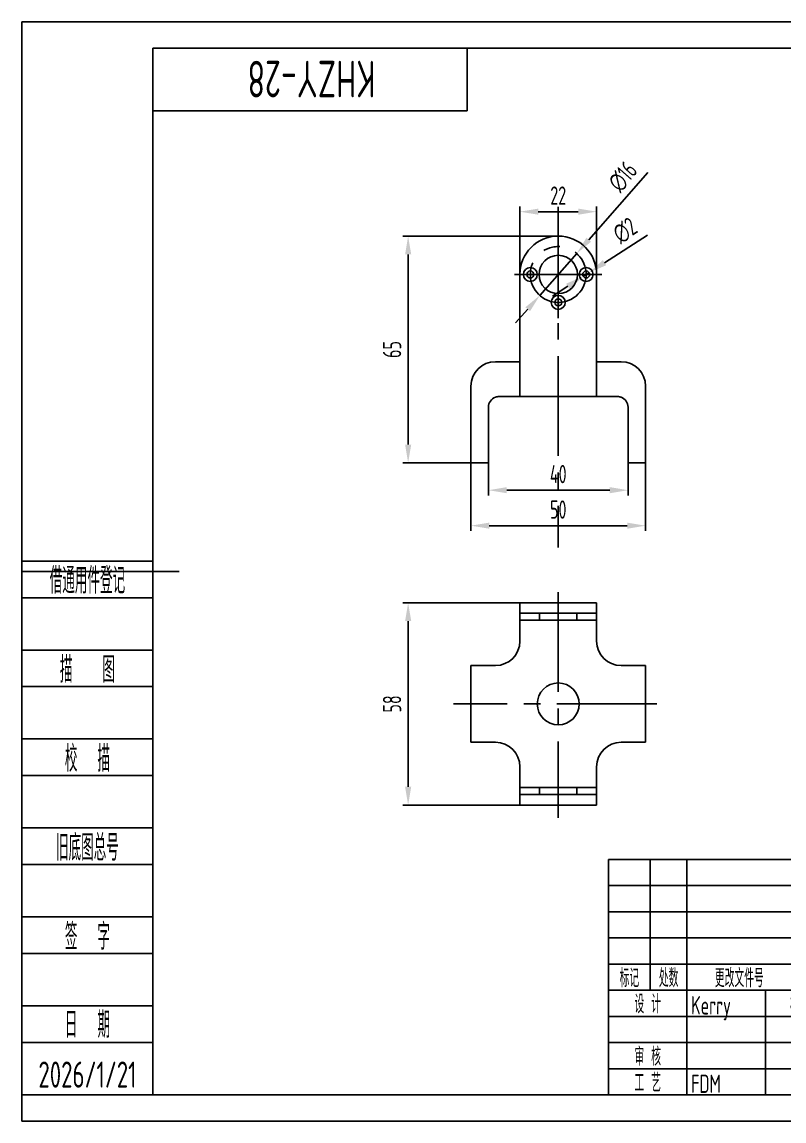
# Model space of a CAD drawing. Header units: millimetres. Extents: x 330 to 776, y -6 to 309.
# Drawn here: x 330.2 to 548.5, y -6.3 to 308.7 of the extents above; entities that cross this region are included whole.
import ezdxf
from ezdxf.enums import TextEntityAlignment as Align

# ---------------------------------------------------------------- set-up
doc = ezdxf.new("R2010")
doc.units = ezdxf.units.MM
doc.header["$LTSCALE"] = 1.5
doc.header["$PDSIZE"] = -1
doc.linetypes.add('CENTER2', pattern=[28.575, 19.05, -3.175, 3.175, -3.175])
for name, color, linetype in [('1轮廓实线层', 7, 'Continuous'), ('2细线层', 4, 'Continuous'), ('3中心线层', 1, 'CENTER2'), ('6文字层', 3, 'Continuous'), ('7标注层', 4, 'Continuous'), ('图框层', 7, 'Continuous')]:
    doc.layers.add(name, color=color, linetype=linetype)
doc.styles.add('PC_TEXTSTYLE', font='ISOCP.SHX', dxfattribs={"width": 0.707, "bigfont": 'GBCBIG.SHX'})
doc.dimstyles.new('GB_DIAMETER', dxfattribs={"dimtxt": 3.5, "dimasz": 3.5, "dimexe": 1, "dimexo": 0, "dimgap": 1.5, "dimtad": 1, "dimjust": 4, "dimdsep": 46, "dimtxsty": 'PC_TEXTSTYLE', "dimcen": 0, "dimclrd": 256, "dimclrt": 3, "dimadec": 0, "dimazin": 2, "dimtp": 0.1, "dimtm": 0.1, "dimtfac": 0.71, "dimtdec": 3, "dimtmove": 0, "dimatfit": 2, "dimfxl": 1, "dimtfill": 1, "dimarcsym": 0})
doc.dimstyles.new('GB_LINEAR', dxfattribs={"dimtxt": 3.5, "dimasz": 3.5, "dimexe": 1, "dimexo": 0, "dimgap": 1.5, "dimtad": 1, "dimdsep": 46, "dimtxsty": 'PC_TEXTSTYLE', "dimcen": 0, "dimclrd": 256, "dimclrt": 3, "dimadec": 0, "dimazin": 2, "dimtp": 0.1, "dimtm": 0.1, "dimtfac": 0.71, "dimtdec": 3, "dimtmove": 0, "dimatfit": 3, "dimfxl": 1, "dimtfill": 1, "dimarcsym": 0})

# ---------------------------------------------------------------- blocks, each defined once
blk = doc.blocks.new('ZwmFrameMain_A4^_^无分区图框^_^landscape')
at = {"layer": '1轮廓实线层'}
for p, q in [((0, 0), (0, 200)), ((267, 200), (0, 200)), ((-25, 100), (5, 100)), ((0, 0), (267, 0))]:
    blk.add_line(p, q, dxfattribs=at)
at = {"layer": '2细线层'}
for p, q in [((-25, -5), (-25, 205)), ((272, 205), (-25, 205)), ((-25, -5), (272, -5))]:
    blk.add_line(p, q, dxfattribs=at)
blk = doc.blocks.new('ZwmFrameMain_标题栏1')
at = {"layer": '1轮廓实线层'}
for p, q in [((-180, 0), (-180, 45)), ((0, 45), (-180, 45)), ((-172, 20), (-172, 45)), ((-165, 20), (-165, 45)), ((-145, 20), (-145, 45)), ((-130, 20), (-130, 45)), ((-120, 0), (-120, 45)), ((0, 0), (0, 45)), ((-60, 30), (0, 30)), ((-180, 20), (-60, 20)), ((-165, 0), (-165, 20)), ((-150, 0), (-150, 20)), ((-135, 0), (-135, 20)), ((-60, 15), (0, 15)), ((-180, 0), (0, 0))]:
    blk.add_line(p, q, dxfattribs=at)
at = {"layer": '1轮廓实线层', "color": 7}
for p, q in [((-60, 0), (-60, 45)), ((-180, 25), (-120, 25))]:
    blk.add_line(p, q, dxfattribs=at)
at = {"layer": '2细线层'}
for p, q in [((-180, 40), (-120, 40)), ((-180, 35), (-120, 35)), ((-180, 30), (-120, 30)), ((-90, 0), (-90, 20)), ((-75, 6), (-75, 20)), ((-180, 15), (-120, 15)), ((-120, 14), (-60, 14)), ((-112.5, 6), (-112.5, 14)), ((-105, 6), (-105, 14)), ((-97.5, 6), (-97.5, 14)), ((-180, 10), (-120, 10)), ((-180, 5), (-120, 5)), ((-120, 6), (-60, 6))]:
    blk.add_line(p, q, dxfattribs=at)
at = {"layer": '6文字层', "style": 'PC_TEXTSTYLE', "width": 0.667}
for s, p in [('标记', (-176, 22.5)), ('处数', (-168.5, 22.5)), (' 更改文件号 ', (-155, 22.5)), (' 签 字 ', (-137.5, 22.5)), (' 日期 ', (-125, 22.5)), (' 设 计 ', (-172.5, 17.51)), (' 标准化 ', (-142.5, 17.51)), (' 图 样 标 记 ', (-105, 17)), (' 重 量 ', (-82.5, 17)), (' 比 例 ', (-67.5, 17)), (' 审 核 ', (-172.5, 7.5)), (' 工 艺 ', (-172.5, 2.5)), (' 日 期 ', (-142.5, 2.5)), ('共       页', (-105, 3)), ('第       页', (-75, 3))]:
    blk.add_text(s, height=3.5, dxfattribs=at).set_placement(p, align=Align.MIDDLE)
at = {"layer": '6文字层', "style": 'PC_TEXTSTYLE', "flags": 8}
for tag, height, width, p, p2 in [('企业名称', 5, 3.445461, (-54.29, 34.82), (-5.27, 34.82)), ('产品名称或材料标记', 7, 1.034456, (-113.46, 28.64), (-66.42, 28.64)), ('图样名称', 5, 3.480264, (-54.79, 19.98), (-5.27, 19.98)), ('标准化', 3.5, 1.756036, (-133.83, 15.37), (-120.75, 15.37)), ('重量', 3.5, 2.448074, (-88.46, 7.54), (-76.55, 7.54)), ('比例', 3.5, 2.367734, (-73.35, 7.54), (-61.93, 7.54)), ('图样代号', 5, 3.489916, (-54.79, 5.63), (-5.52, 5.63)), ('审核', 3.5, 2.723972, (-163.99, 5.37), (-150.63, 5.37)), ('工艺', 3.5, 2.851598, (-164.21, 0.37), (-150.89, 0.37)), ('共几页', 3.5, 0.953151, (-108.58, 1.48), (-101.56, 1.48)), ('日期', 3.5, 2.733185, (-133.83, 0.37), (-120.75, 0.37))]:
    blk.add_attdef(tag, text='', height=height, dxfattribs=dict(at, width=width)).set_placement(p, p2, align=Align.FIT)
at = {"layer": '6文字层', "style": 'PC_TEXTSTYLE', "width": 9.901758, "flags": 8}
blk.add_attdef('设计', text='', height=3.5, rotation=359.5768, dxfattribs=at).set_placement((-164.23, 15.37), (-150.37, 15.27), align=Align.FIT)
at = {"layer": '6文字层', "color": 3, "style": 'PC_TEXTSTYLE', "width": 0.96618, "flags": 8}
blk.add_attdef('第几页', text='', height=3.5, dxfattribs=at).set_placement((-78.29, 1.5), (-71.16, 1.5), align=Align.FIT)
at = {"layer": '6文字层', "color": 0, "style": 'PC_TEXTSTYLE', "width": 0.715273, "flags": 8}
blk.add_attdef('图纸张数', text='', height=3.5, dxfattribs=at).set_placement((-2.66, -3.87), (4.46, -3.87), align=Align.FIT)
blk = doc.blocks.new('ZwmFrameMain_图样代号')
at = {"layer": '2细线层', "linetype": 'Continuous'}
for p in [(60, 0), (0, -12)]:
    blk.add_line(p, (60, -12), dxfattribs=at)
at = {"layer": '6文字层', "style": 'PC_TEXTSTYLE', "width": 2.827942}
blk.add_attdef('图样代号', text='', height=7, rotation=180, dxfattribs=at).set_placement((58.24, -2.4), (2.35, -2.4), align=Align.FIT)
blk = doc.blocks.new('ZwmFrameMain_附加栏')
at = {"layer": '2细线层'}
for p, q in [((-25, 102), (0, 102)), ((-25, 95), (0, 95)), ((-25, 85), (0, 85)), ((-25, 78), (0, 78)), ((-25, 68), (0, 68)), ((-25, 61), (0, 61)), ((-25, 51), (0, 51)), ((-25, 44), (0, 44)), ((-25, 34), (0, 34)), ((-25, 27), (0, 27)), ((-25, 17), (0, 17)), ((-25, 10), (0, 10)), ((-25, 0), (0, 0))]:
    blk.add_line(p, q, dxfattribs=at)
at = {"layer": '6文字层', "color": 3, "style": 'PC_TEXTSTYLE'}
for s, width, p in [('借通用件登记', 0.667, (-12.5, 98.5)), ('描   图', 0.6667, (-12.5, 81.5)), ('校  描', 0.667, (-12.5, 64.5)), ('旧底图总号', 0.667, (-12.5, 47.5)), ('签  字', 0.667, (-12.5, 30.5)), ('日  期', 0.667, (-12.49, 13.6))]:
    blk.add_text(s, height=5, dxfattribs=dict(at, width=width)).set_placement(p, align=Align.MIDDLE)
at = {"layer": '6文字层', "style": 'PC_TEXTSTYLE'}
for tag, width, p, p2 in [('借通用件登记', 0.671328, (-23.44, 86.36), (-1.25, 86.36)), ('描图', 2.120922, (-23.44, 69.36), (-1.25, 69.36)), ('校图', 2.149976, (-23.75, 52.06), (-1.25, 52.06)), ('旧底图总号', 0.761452, (-22.84, 35.67), (-1.86, 35.67)), ('签字', 2.026939, (-23.14, 18.37), (-1.56, 18.37)), ('日期', 1.89999, (-22.84, 1.37), (-2.17, 1.37))]:
    blk.add_attdef(tag, text='', height=5, dxfattribs=dict(at, width=width)).set_placement(p, p2, align=Align.FIT)
blk = doc.blocks.new('*D35')
at = {"layer": '7标注层', "lineweight": -2}
for p, q in [((509.37, 247.59), (497.1, 239.73)), ((491, 235.81), (492.68, 236.89)), ((486.58, 232.98), (482.16, 230.14))]:
    blk.add_line(p, q, dxfattribs=at)
at = {"layer": '7标注层'}
for points in [[(496.63, 240.46), (497.57, 238.99), (492.68, 236.89)], [(487.05, 232.24), (486.11, 233.72), (491, 235.81)]]:
    blk.add_solid(points, dxfattribs=at)
at = {"layer": 'Defpoints', "color": 0}
for p in [(492.68, 236.89), (491, 235.81)]:
    blk.add_point(p, dxfattribs=at)
at = {"layer": '7标注层', "color": 3, "insert": (502.96, 248.96), "char_height": 5.25, "attachment_point": 5, "rotation": 32.667, "style": 'PC_TEXTSTYLE', "bg_fill": 3, "box_fill_scale": 1.1, "bg_fill_color": 257, "bg_fill_transparency": 0}
blk.add_mtext('∅2', dxfattribs=at)
blk = doc.blocks.new('*D36')
at = {"layer": '7标注层', "color": 0, "lineweight": -2}
for p, q in [((463.84, 182.35), (463.84, 173.02)), ((503.84, 182.35), (503.84, 173.02))]:
    blk.add_line(p, q, dxfattribs=at)
at = {"layer": '7标注层', "lineweight": -2}
blk.add_line((469.09, 174.52), (498.59, 174.52), dxfattribs=at)
at = {"layer": '7标注层'}
for points in [[(469.09, 175.4), (469.09, 173.65), (463.84, 174.52)], [(498.59, 173.65), (498.59, 175.4), (503.84, 174.52)]]:
    blk.add_solid(points, dxfattribs=at)
at = {"layer": 'Defpoints', "color": 0}
for p in [(463.84, 182.35), (503.84, 182.35), (503.84, 174.52)]:
    blk.add_point(p, dxfattribs=at)
at = {"layer": '7标注层', "color": 3, "insert": (483.84, 179.14), "char_height": 5.25, "attachment_point": 5, "style": 'PC_TEXTSTYLE', "bg_fill": 3, "box_fill_scale": 1.1, "bg_fill_color": 257, "bg_fill_transparency": 0}
blk.add_mtext('40', dxfattribs=at)
blk = doc.blocks.new('*D37')
at = {"layer": '7标注层', "color": 0, "lineweight": -2}
for p, q in [((458.84, 182.35), (458.84, 162.85)), ((508.84, 182.35), (508.84, 162.85))]:
    blk.add_line(p, q, dxfattribs=at)
at = {"layer": '7标注层', "lineweight": -2}
blk.add_line((464.09, 164.35), (503.59, 164.35), dxfattribs=at)
at = {"layer": '7标注层'}
for points in [[(464.09, 165.23), (464.09, 163.48), (458.84, 164.35)], [(503.59, 163.48), (503.59, 165.23), (508.84, 164.35)]]:
    blk.add_solid(points, dxfattribs=at)
at = {"layer": 'Defpoints', "color": 0}
for p in [(458.84, 182.35), (508.84, 182.35), (508.84, 164.35)]:
    blk.add_point(p, dxfattribs=at)
at = {"layer": '7标注层', "color": 3, "insert": (483.84, 168.97), "char_height": 5.25, "attachment_point": 5, "style": 'PC_TEXTSTYLE', "bg_fill": 3, "box_fill_scale": 1.1, "bg_fill_color": 257, "bg_fill_transparency": 0}
blk.add_mtext('50', dxfattribs=at)
blk = doc.blocks.new('*D42')
at = {"layer": '7标注层', "color": 0, "lineweight": -2}
for p, q in [((483.84, 247.35), (439.34, 247.35)), ((458.84, 182.35), (439.34, 182.35))]:
    blk.add_line(p, q, dxfattribs=at)
at = {"layer": '7标注层', "lineweight": -2}
blk.add_line((440.84, 187.6), (440.84, 242.1), dxfattribs=at)
at = {"layer": '7标注层'}
for points in [[(441.72, 242.1), (439.97, 242.1), (440.84, 247.35)], [(439.97, 187.6), (441.72, 187.6), (440.84, 182.35)]]:
    blk.add_solid(points, dxfattribs=at)
at = {"layer": 'Defpoints', "color": 0}
for p in [(440.84, 247.35), (483.84, 247.35), (458.84, 182.35)]:
    blk.add_point(p, dxfattribs=at)
at = {"layer": '7标注层', "color": 3, "insert": (436.23, 214.85), "char_height": 5.25, "attachment_point": 5, "rotation": 90, "style": 'PC_TEXTSTYLE', "bg_fill": 3, "box_fill_scale": 1.1, "bg_fill_color": 257, "bg_fill_transparency": 0}
blk.add_mtext('65', dxfattribs=at)
blk = doc.blocks.new('*D43')
at = {"layer": '7标注层', "color": 0, "lineweight": -2}
for p, q in [((472.84, 236.35), (472.84, 255.85)), ((494.84, 236.35), (494.84, 255.85))]:
    blk.add_line(p, q, dxfattribs=at)
at = {"layer": '7标注层', "lineweight": -2}
blk.add_line((478.09, 254.35), (489.59, 254.35), dxfattribs=at)
at = {"layer": '7标注层'}
for points in [[(478.09, 255.23), (478.09, 253.48), (472.84, 254.35)], [(489.59, 253.48), (489.59, 255.23), (494.84, 254.35)]]:
    blk.add_solid(points, dxfattribs=at)
at = {"layer": 'Defpoints', "color": 0}
for p in [(494.84, 254.35), (472.84, 236.35), (494.84, 236.35)]:
    blk.add_point(p, dxfattribs=at)
at = {"layer": '7标注层', "color": 3, "insert": (483.84, 258.96), "char_height": 5.25, "attachment_point": 5, "style": 'PC_TEXTSTYLE', "bg_fill": 3, "box_fill_scale": 1.1, "bg_fill_color": 257, "bg_fill_transparency": 0}
blk.add_mtext('22', dxfattribs=at)
blk = doc.blocks.new('*D44')
at = {"layer": '7标注层', "color": 0, "lineweight": -2}
for p, q in [((472.84, 142.26), (439.34, 142.26)), ((472.84, 84.26), (439.34, 84.26))]:
    blk.add_line(p, q, dxfattribs=at)
at = {"layer": '7标注层', "lineweight": -2}
blk.add_line((440.84, 137.01), (440.84, 89.51), dxfattribs=at)
at = {"layer": '7标注层'}
for points in [[(441.72, 137.01), (439.97, 137.01), (440.84, 142.26)], [(439.97, 89.51), (441.72, 89.51), (440.84, 84.26)]]:
    blk.add_solid(points, dxfattribs=at)
at = {"layer": 'Defpoints', "color": 0}
for p in [(472.84, 142.26), (440.84, 84.26), (472.84, 84.26)]:
    blk.add_point(p, dxfattribs=at)
at = {"layer": '7标注层', "color": 3, "insert": (436.23, 113.26), "char_height": 5.25, "attachment_point": 5, "rotation": 90, "style": 'PC_TEXTSTYLE', "bg_fill": 3, "box_fill_scale": 1.1, "bg_fill_color": 257, "bg_fill_transparency": 0}
blk.add_mtext('58', dxfattribs=at)
blk = doc.blocks.new('*D46')
at = {"layer": '7标注层', "lineweight": -2}
for p, q in [((509.5, 265.59), (492.58, 246.31)), ((478.56, 230.34), (489.12, 242.36)), ((475.1, 226.39), (471.64, 222.45))]:
    blk.add_line(p, q, dxfattribs=at)
at = {"layer": '7标注层'}
for points in [[(491.92, 246.89), (493.24, 245.73), (489.12, 242.36)], [(475.76, 225.82), (474.44, 226.97), (478.56, 230.34)]]:
    blk.add_solid(points, dxfattribs=at)
at = {"layer": 'Defpoints', "color": 0}
for p in [(489.12, 242.36), (478.56, 230.34)]:
    blk.add_point(p, dxfattribs=at)
at = {"layer": '7标注层', "color": 3, "insert": (502.34, 264.43), "char_height": 5.25, "attachment_point": 5, "rotation": 48.7297, "style": 'PC_TEXTSTYLE', "bg_fill": 3, "box_fill_scale": 1.1, "bg_fill_color": 257, "bg_fill_transparency": 0}
blk.add_mtext('∅16', dxfattribs=at)

msp = doc.modelspace()

# ---------------------------------------------------------------- linework, layer by layer
at = {"color": 7, "linetype": 'Continuous', "lineweight": 25}
for p, q in [((472.84, 208.352), (472.84, 236.352)), ((494.84, 208.352), (494.84, 236.352)), ((465.84, 211.352), (472.84, 211.352)), ((494.84, 211.352), (501.84, 211.352)), ((472.84, 201.352), (472.84, 208.352)), ((494.84, 208.352), (494.84, 201.352)), ((458.84, 204.352), (458.84, 185.352)), ((508.84, 204.352), (508.84, 185.352)), ((472.84, 201.352), (466.84, 201.352)), ((494.84, 201.352), (472.84, 201.352)), ((500.84, 201.352), (494.84, 201.352)), ((463.84, 198.352), (463.84, 185.352)), ((503.84, 198.352), (503.84, 185.352)), ((458.84, 182.352), (458.84, 185.352)), ((463.84, 185.352), (463.84, 182.352)), ((503.84, 182.352), (503.84, 185.352)), ((508.84, 185.352), (508.84, 182.352)), ((463.84, 182.352), (458.84, 182.352)), ((508.84, 182.352), (503.84, 182.352)), ((472.84, 139.264), (472.84, 142.264)), ((472.84, 142.264), (494.84, 142.264)), ((494.84, 139.264), (494.84, 142.264)), ((494.84, 139.264), (472.84, 139.264)), ((472.84, 137.264), (472.84, 139.264)), ((478.512, 139.264), (478.512, 137.264)), ((489.168, 139.264), (489.168, 137.264)), ((494.84, 137.264), (494.84, 139.264)), ((472.84, 137.264), (478.512, 137.264)), ((472.84, 134.264), (472.84, 137.264)), ((478.512, 137.264), (489.168, 137.264)), ((489.168, 137.264), (494.84, 137.264)), ((494.84, 137.264), (494.84, 134.264)), ((472.84, 134.264), (472.84, 131.264)), ((494.84, 134.264), (494.84, 131.264)), ((458.84, 102.264), (458.84, 124.264)), ((458.84, 124.264), (465.84, 124.264)), ((501.84, 124.264), (508.84, 124.264)), ((508.84, 124.264), (508.84, 102.264)), ((465.84, 102.264), (458.84, 102.264)), ((508.84, 102.264), (501.84, 102.264)), ((472.84, 95.264), (472.84, 92.264)), ((494.84, 95.264), (494.84, 92.264)), ((472.84, 89.264), (472.84, 92.264)), ((494.84, 92.264), (494.84, 89.264)), ((472.84, 87.264), (472.84, 89.264)), ((472.84, 89.264), (478.512, 89.264)), ((478.512, 87.264), (478.512, 89.264)), ((489.168, 89.264), (478.512, 89.264)), ((489.168, 87.264), (489.168, 89.264)), ((489.168, 89.264), (494.84, 89.264)), ((494.84, 87.264), (494.84, 89.264)), ((472.84, 84.264), (472.84, 87.264)), ((494.84, 87.264), (472.84, 87.264)), ((494.84, 84.264), (494.84, 87.264)), ((472.84, 84.264), (494.84, 84.264))]:
    msp.add_line(p, q, dxfattribs=at)
for centre in [(475.84, 236.352), (491.84, 236.352), (483.84, 228.352)]:
    msp.add_circle(centre, 2, dxfattribs=at)
for centre, radius, start, end in [((483.84, 236.352), 11, 0, 180), ((483.84, 236.352), 5.5, 0, 180), ((475.84, 236.352), 1, 0, 180), ((475.84, 236.352), 1, 180, 0), ((483.84, 236.352), 5.5, 180, 0), ((491.84, 236.352), 1, 0, 180), ((491.84, 236.352), 1, 180, 0), ((483.84, 228.352), 1, 0, 180), ((483.84, 228.352), 1, 180, 0), ((465.84, 204.352), 7, 90, 180), ((501.84, 204.352), 7, 0, 90), ((466.84, 198.352), 3, 109.47122, 180), ((500.84, 198.352), 3, 0, 70.52878), ((465.84, 131.264), 7, 270, 0), ((501.84, 131.264), 7, 180, 270), ((483.84, 113.264), 6, 90, 270), ((483.84, 113.264), 6, 270, 90), ((465.84, 95.264), 7, 0, 90), ((501.84, 95.264), 7, 90, 180)]:
    msp.add_arc(centre, radius, start, end, dxfattribs=at)
for points, knots in [([(466.84, 201.352), (466.785, 201.351), (466.674, 201.349), (466.506, 201.335), (466.339, 201.311), (466.171, 201.278), (466.004, 201.235), (465.895, 201.199), (465.84, 201.18)], [0, 0, 0, 0, 0.1641752, 0.3292182, 0.4952269, 0.6622975, 0.8305244, 1, 1, 1, 1]), ([(501.84, 201.18), (501.786, 201.199), (501.676, 201.235), (501.51, 201.278), (501.342, 201.311), (501.174, 201.335), (501.007, 201.349), (500.896, 201.351), (500.84, 201.352)], [0, 0, 0, 0, 0.1694756, 0.3377025, 0.5047731, 0.6707818, 0.8358248, 1, 1, 1, 1])]:
    msp.add_open_spline(points, degree=3, knots=knots, dxfattribs=at)
at = {"layer": '3中心线层'}
msp.add_line((483.84, 145.332), (483.84, 80.647), dxfattribs=at)

# ---------------------------------------------------------------- block references
at = {"layer": '图框层', "xscale": 1.5, "yscale": 1.5, "zscale": 1.5}
msp.add_blockref('ZwmFrameMain_A4^_^无分区图框^_^landscape', (367.719, 1.22), dxfattribs=at)
at = {"layer": '图框层'}
ref = msp.add_blockref('ZwmFrameMain_图样代号', (367.719, 301.22), dxfattribs=dict(at, xscale=1.5, yscale=1.5, zscale=1.5))
ref.add_attrib('图样代号', 'KHZY-28', dxfattribs={"layer": '6文字层', "height": 10.5, "rotation": 180, "style": 'PC_TEXTSTYLE', "width": 0.707}).set_placement((413.158, 297.616), align=Align.CENTER)
ref = msp.add_blockref('ZwmFrameMain_附加栏', (367.719, 1.22), dxfattribs=dict(at, xscale=1.5, yscale=1.5, zscale=1.5))
ref.add_attrib('日期', '2026/1/21', dxfattribs={"layer": '6文字层', "height": 7.5, "style": 'PC_TEXTSTYLE', "width": 0.707}).set_placement((348.967, 3.281), align=Align.CENTER)
ref = msp.add_blockref('ZwmFrameMain_标题栏1', (768.219, 1.22), dxfattribs=dict(at, xscale=1.5, yscale=1.5, zscale=1.5))
ref.add_attrib('产品名称或材料标记', 'PLA', dxfattribs={"layer": '6文字层', "height": 10.5, "style": 'PC_TEXTSTYLE', "width": 0.707}).set_placement((633.306, 44.174), align=Align.CENTER)
ref.add_attrib('设计', 'Kerry', (521.876, 24.278), dxfattribs={"layer": '6文字层', "height": 5.25, "rotation": 359.57685, "style": 'PC_TEXTSTYLE', "width": 0.707})
ref.add_attrib('工艺', 'FDM', (521.904, 1.777), dxfattribs={"layer": '6文字层', "height": 5.25, "style": 'PC_TEXTSTYLE', "width": 0.707})
ref.add_attrib('日期', '2026/3/12', dxfattribs={"layer": '6文字层', "height": 5.25, "style": 'PC_TEXTSTYLE', "width": 0.628217}).set_placement((567.467, 1.777), (587.091, 1.777), align=Align.FIT)
ref.add_attrib('图样名称', '舵机十字连接件', dxfattribs={"layer": '6文字层', "height": 7.5, "style": 'PC_TEXTSTYLE', "width": 0.707}).set_placement((723.179, 31.187), align=Align.CENTER)
ref.add_attrib('图样代号', 'KHZY-28', dxfattribs={"layer": '6文字层', "height": 7.5, "style": 'PC_TEXTSTYLE', "width": 0.707}).set_placement((722.994, 9.666), align=Align.CENTER)
ref.add_attrib('比例', '1:1.5', dxfattribs={"layer": '6文字层', "height": 5.25, "style": 'PC_TEXTSTYLE', "width": 0.707}).set_placement((666.757, 12.534), align=Align.CENTER)

# ---------------------------------------------------------------- next in the draw order: dimensions: what is measured, and where the dimension line sits
at = {"layer": '7标注层'}
dim = msp.add_diameter_dim_2p(p1=(490.999, 235.812), p2=(492.682, 236.892), dimstyle='GB_DIAMETER', override={"dimscale": 1.5, "dimgap": 1.5, "dimtad": 1, "dimjust": 4, "dimtih": 0, "dimtoh": 0, "dimdec": 2, "dimlfac": 1, "dimse1": 0, "dimse2": 0, "dimsd1": 0, "dimsd2": 0, "dimtix": 0, "dimtofl": 1, "dimatfit": 0, "dimtvp": 0.1}, dxfattribs=at)
dim.commit()
dim.dimension.update_dxf_attribs({"geometry": '*D35', "text_midpoint": (505.113, 244.862), "dimtype": 163})
dim = msp.add_linear_dim(base=(503.84, 174.522), p1=(463.84, 182.352), p2=(503.84, 182.352), dimstyle='GB_LINEAR', override={"dimscale": 1.5, "dimgap": 1.5, "dimtad": 1, "dimjust": 0, "dimdec": 2, "dimlfac": 1, "dimse1": 0, "dimse2": 0, "dimsd1": 0, "dimsd2": 0, "dimclrd": 256, "dimclre": 0, "dimtofl": 1, "dimtvp": 0.1}, dxfattribs=at)
dim.commit()
dim.dimension.update_dxf_attribs({"geometry": '*D36', "text_midpoint": (483.84, 179.137)})
dim = msp.add_linear_dim(base=(440.84, 84.264), p1=(472.84, 142.264), p2=(472.84, 84.264), angle=90, dimstyle='GB_LINEAR', override={"dimscale": 1.5, "dimgap": 1.5, "dimtad": 1, "dimjust": 0, "dimdec": 2, "dimlfac": 1, "dimse1": 0, "dimse2": 0, "dimsd1": 0, "dimsd2": 0, "dimclrd": 256, "dimclre": 0, "dimtofl": 1, "dimtvp": 0.1}, dxfattribs=at)
dim.commit()
dim.dimension.update_dxf_attribs({"geometry": '*D44', "text_midpoint": (436.228, 113.264)})

# ---------------------------------------------------------------- next in the draw order: linework, layer by layer
at = {"layer": '3中心线层'}
msp.add_line((512.058, 113.264), (453.852, 113.264), dxfattribs=at)

# ---------------------------------------------------------------- next in the draw order: dimensions: what is measured, and where the dimension line sits
at = {"layer": '7标注层'}
dim = msp.add_linear_dim(base=(508.84, 164.352), p1=(458.84, 182.352), p2=(508.84, 182.352), dimstyle='GB_LINEAR', override={"dimscale": 1.5, "dimgap": 1.5, "dimtad": 1, "dimjust": 0, "dimdec": 2, "dimlfac": 1, "dimse1": 0, "dimse2": 0, "dimsd1": 0, "dimsd2": 0, "dimclrd": 256, "dimclre": 0, "dimtofl": 1, "dimtvp": 0.1}, dxfattribs=at)
dim.commit()
dim.dimension.update_dxf_attribs({"geometry": '*D37', "text_midpoint": (483.84, 168.967)})

# ---------------------------------------------------------------- next in the draw order: dimensions: what is measured, and where the dimension line sits
dim = msp.add_linear_dim(base=(440.84, 247.352), p1=(458.84, 182.352), p2=(483.84, 247.352), angle=90, dimstyle='GB_LINEAR', override={"dimscale": 1.5, "dimgap": 1.5, "dimtad": 1, "dimjust": 0, "dimdec": 2, "dimlfac": 1, "dimse1": 0, "dimse2": 0, "dimsd1": 0, "dimsd2": 0, "dimclrd": 256, "dimclre": 0, "dimtofl": 1, "dimtvp": 0.1}, dxfattribs=at)
dim.commit()
dim.dimension.update_dxf_attribs({"geometry": '*D42', "text_midpoint": (436.228, 214.852)})

# ---------------------------------------------------------------- next in the draw order: dimensions: what is measured, and where the dimension line sits
dim = msp.add_linear_dim(base=(494.84, 254.352), p1=(472.84, 236.352), p2=(494.84, 236.352), dimstyle='GB_LINEAR', override={"dimscale": 1.5, "dimgap": 1.5, "dimtad": 1, "dimjust": 0, "dimdec": 2, "dimlfac": 1, "dimse1": 0, "dimse2": 0, "dimsd1": 0, "dimsd2": 0, "dimclrd": 256, "dimclre": 0, "dimtofl": 1, "dimtvp": 0.1}, dxfattribs=at)
dim.commit()
dim.dimension.update_dxf_attribs({"geometry": '*D43', "text_midpoint": (483.84, 258.965)})

# ---------------------------------------------------------------- next in the draw order: linework, layer by layer
at = {"layer": '3中心线层'}
msp.add_circle((483.84, 236.352), 8, dxfattribs=at)

# ---------------------------------------------------------------- next in the draw order: dimensions: what is measured, and where the dimension line sits
at = {"layer": '7标注层'}
dim = msp.add_diameter_dim_2p(p1=(478.563, 230.339), p2=(489.117, 242.365), dimstyle='GB_DIAMETER', override={"dimscale": 1.5, "dimgap": 1.5, "dimtad": 1, "dimjust": 4, "dimtih": 0, "dimtoh": 0, "dimdec": 2, "dimlfac": 1, "dimse1": 0, "dimse2": 0, "dimsd1": 0, "dimsd2": 0, "dimtix": 0, "dimtofl": 1, "dimatfit": 0, "dimtvp": 0.1}, dxfattribs=at)
dim.commit()
dim.dimension.update_dxf_attribs({"geometry": '*D46', "text_midpoint": (505.809, 261.385), "dimtype": 163})

# ---------------------------------------------------------------- next in the draw order: linework, layer by layer
at = {"layer": '3中心线层'}
for p, q in [((483.84, 255.771), (483.84, 158.145)), ((483.84, 248.852), (483.84, 223.852)), ((496.34, 236.352), (471.34, 236.352))]:
    msp.add_line(p, q, dxfattribs=at)

doc.saveas('drawing.dxf')
